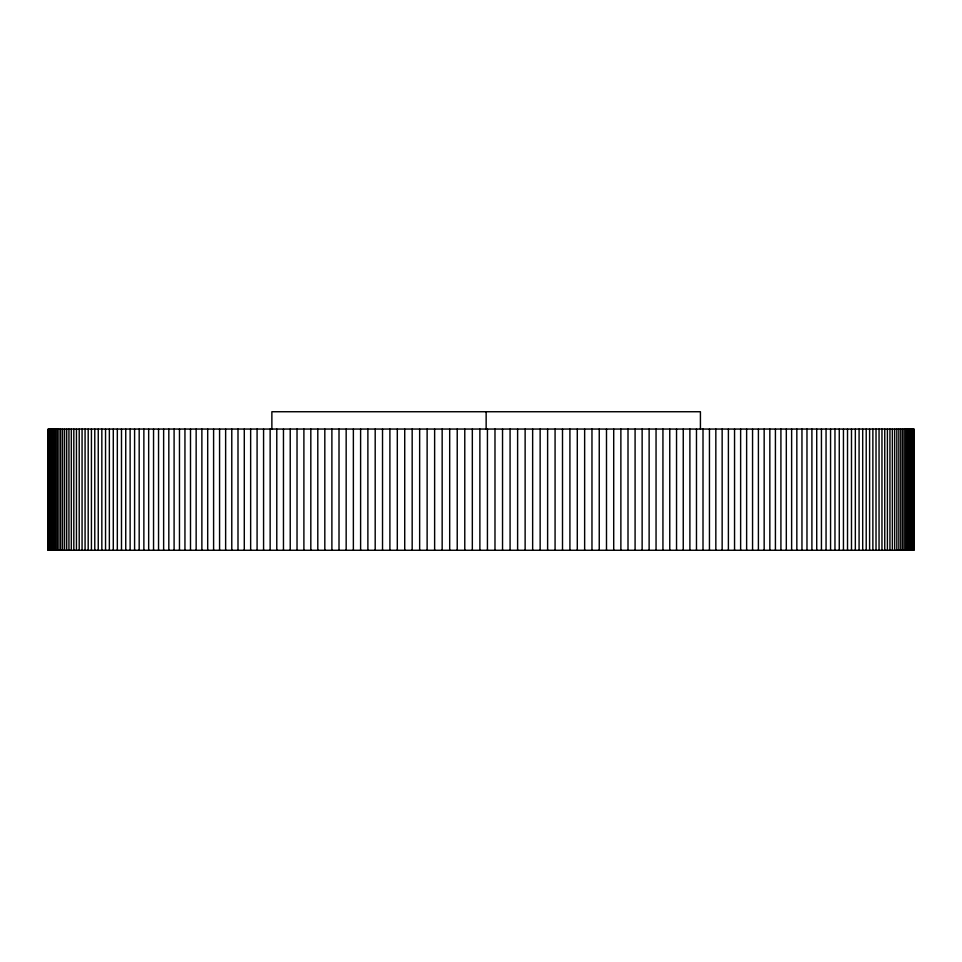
<?xml version="1.0" encoding="UTF-8"?>
<svg xmlns="http://www.w3.org/2000/svg" width="962" height="962" viewBox="0 0 962 962"><rect width="100%" height="100%" fill="white"/><g stroke="black" fill="none" stroke-linecap="round" stroke-linejoin="round"><path stroke-width="1.44" d="M48.1 550.264L913.9 550.264L913.852 429.052L48.1 429.052L48.184 550.264L48.401 429.052M913.816 429.052L913.672 550.264M913.599 429.052L913.599 550.264M913.251 429.052L913.251 550.264M912.77 429.052L912.77 550.264M912.156 429.052L912.156 550.264M911.411 429.052L911.411 550.264M910.533 429.052L910.533 550.264M909.535 429.052L909.535 550.264M908.393 429.052L908.393 550.264M907.13 429.052L907.13 550.264M905.735 429.052L905.735 550.264M904.208 429.052L904.208 550.264M902.548 429.052L902.548 550.264M900.769 429.052L900.769 550.264M898.857 429.052L898.857 550.264M896.824 429.052L896.824 550.264M894.66 429.052L894.66 550.264M892.363 429.052L892.363 550.264M889.946 429.052L889.946 550.264M887.409 429.052L887.409 550.264M884.751 429.052L884.751 550.264M881.962 429.052L881.962 550.264M879.052 429.052L879.052 550.264M876.021 429.052L876.021 550.264M872.871 429.052L872.871 550.264M869.6 429.052L869.6 550.264M866.209 429.052L866.209 550.264M862.698 429.052L862.698 550.264M859.078 429.052L859.078 550.264M855.338 429.052L855.338 550.264M851.49 429.052L851.49 550.264M847.522 429.052L847.522 550.264M843.446 429.052L843.446 550.264M839.261 429.052L839.261 550.264M834.968 429.052L834.968 550.264M830.567 429.052L830.567 550.264M826.057 429.052L826.057 550.264M821.44 429.052L821.44 550.264M816.726 429.052L816.726 550.264M811.904 429.052L811.904 550.264M806.974 429.052L806.974 550.264M801.959 429.052L801.959 550.264M796.837 429.052L796.837 550.264M791.63 429.052L791.63 550.264M786.315 429.052L786.315 550.264M780.916 429.052L780.916 550.264M775.42 429.052L775.42 550.264M769.841 429.052L769.841 550.264M764.165 429.052L764.165 550.264M758.405 429.052L758.405 550.264M752.561 429.052L752.561 550.264M746.632 429.052L746.632 550.264M740.632 429.052L740.632 550.264M734.547 429.052L734.547 550.264M728.39 429.052L728.39 550.264M722.149 429.052L722.149 550.264M715.836 429.052L715.836 550.264M709.451 429.052L709.451 550.264M703.006 429.052L703.006 550.264M700.42 429.052L700.42 411.736L271.873 411.736L271.873 429.052M696.476 429.052L696.476 550.264M689.898 429.052L689.898 550.264M683.248 429.052L683.248 550.264M676.539 429.052L676.539 550.264M669.768 429.052L669.768 550.264M662.938 429.052L662.938 550.264M656.048 429.052L656.048 550.264M649.122 429.052L649.122 550.264M642.135 429.052L642.135 550.264M635.088 429.052L635.088 550.264M628.006 429.052L628.006 550.264M620.875 429.052L620.875 550.264M613.708 429.052L613.708 550.264M606.493 429.052L606.493 550.264M599.242 429.052L599.242 550.264M591.967 429.052L591.967 550.264M584.643 429.052L584.643 550.264M577.296 429.052L577.296 550.264M569.913 429.052L569.913 550.264M562.505 429.052L562.505 550.264M555.074 429.052L555.074 550.264M547.618 429.052L547.618 550.264M540.139 429.052L540.139 550.264M532.647 429.052L532.647 550.264M525.132 429.052L525.132 550.264M517.616 429.052L517.616 550.264M510.076 429.052L510.076 550.264M502.537 429.052L502.537 550.264M494.985 429.052L494.985 550.264M487.433 429.052L487.433 550.264M486.147 411.736L486.147 429.052M479.882 429.052L479.882 550.264M472.33 429.052L472.33 550.264M464.778 429.052L464.778 550.264M457.227 429.052L457.227 550.264M449.687 429.052L449.687 550.264M442.159 429.052L442.159 550.264M434.632 429.052L434.632 550.264M427.128 429.052L427.128 550.264M419.648 429.052L419.648 550.264M412.169 429.052L412.169 550.264M404.725 429.052L404.725 550.264M397.306 429.052L397.306 550.264M389.899 429.052L389.899 550.264M382.527 429.052L382.527 550.264M375.192 429.052L375.192 550.264M367.881 429.052L367.881 550.264M360.606 429.052L360.606 550.264M353.367 429.052L353.367 550.264M346.164 429.052L346.164 550.264M339.009 429.052L339.009 550.264M331.89 429.052L331.89 550.264M324.819 429.052L324.819 550.264M317.797 429.052L317.797 550.264M310.822 429.052L310.822 550.264M303.896 429.052L303.896 550.264M297.03 429.052L297.03 550.264M290.223 429.052L290.223 550.264M283.465 429.052L283.465 550.264M276.779 429.052L276.779 550.264M270.142 429.052L270.142 550.264M263.576 429.052L263.576 550.264M257.082 429.052L257.082 550.264M250.649 429.052L250.649 550.264M244.288 429.052L244.288 550.264M237.999 429.052L237.999 550.264M231.782 429.052L231.782 550.264M225.637 429.052L225.637 550.264M219.576 429.052L219.576 550.264M213.6 429.052L213.6 550.264M207.696 429.052L207.696 550.264M201.876 429.052L201.876 550.264M196.152 429.052L196.152 550.264M190.5 429.052L190.5 550.264M184.945 429.052L184.945 550.264M179.473 429.052L179.473 550.264M174.098 429.052L174.098 550.264M168.819 429.052L168.819 550.264M163.636 429.052L163.636 550.264M158.55 429.052L158.55 550.264M153.547 429.052L153.547 550.264M148.665 429.052L148.665 550.264M143.867 429.052L143.867 550.264M139.177 429.052L139.177 550.264M134.596 429.052L134.596 550.264M130.123 429.052L130.123 550.264M125.745 429.052L125.745 550.264M121.489 429.052L121.489 550.264M117.328 429.052L117.328 550.264M113.288 429.052L113.288 550.264M109.355 429.052L109.355 550.264M105.543 429.052L105.543 550.264M101.84 429.052L101.84 550.264M98.244 429.052L98.244 550.264M94.781 429.052L94.781 550.264M91.426 429.052L91.426 550.264M88.191 429.052L88.191 550.264M85.077 429.052L85.077 550.264M82.071 429.052L82.071 550.264M79.209 429.052L79.209 550.264M76.455 429.052L76.455 550.264M73.821 429.052L73.821 550.264M71.32 429.052L71.32 550.264M68.939 429.052L68.939 550.264M66.691 429.052L66.691 550.264M64.562 429.052L64.562 550.264M62.566 429.052L62.566 550.264M60.69 429.052L60.69 550.264M58.947 429.052L58.947 550.264M57.323 429.052L57.323 550.264M55.844 429.052L55.844 550.264M54.485 429.052L54.485 550.264M53.259 429.052L53.259 550.264M52.152 429.052L52.152 550.264M51.19 429.052L51.19 550.264M50.349 429.052L50.349 550.264M49.651 429.052L49.651 550.264M49.074 429.052L49.074 550.264M48.629 429.052L48.629 550.264"/></g></svg>
